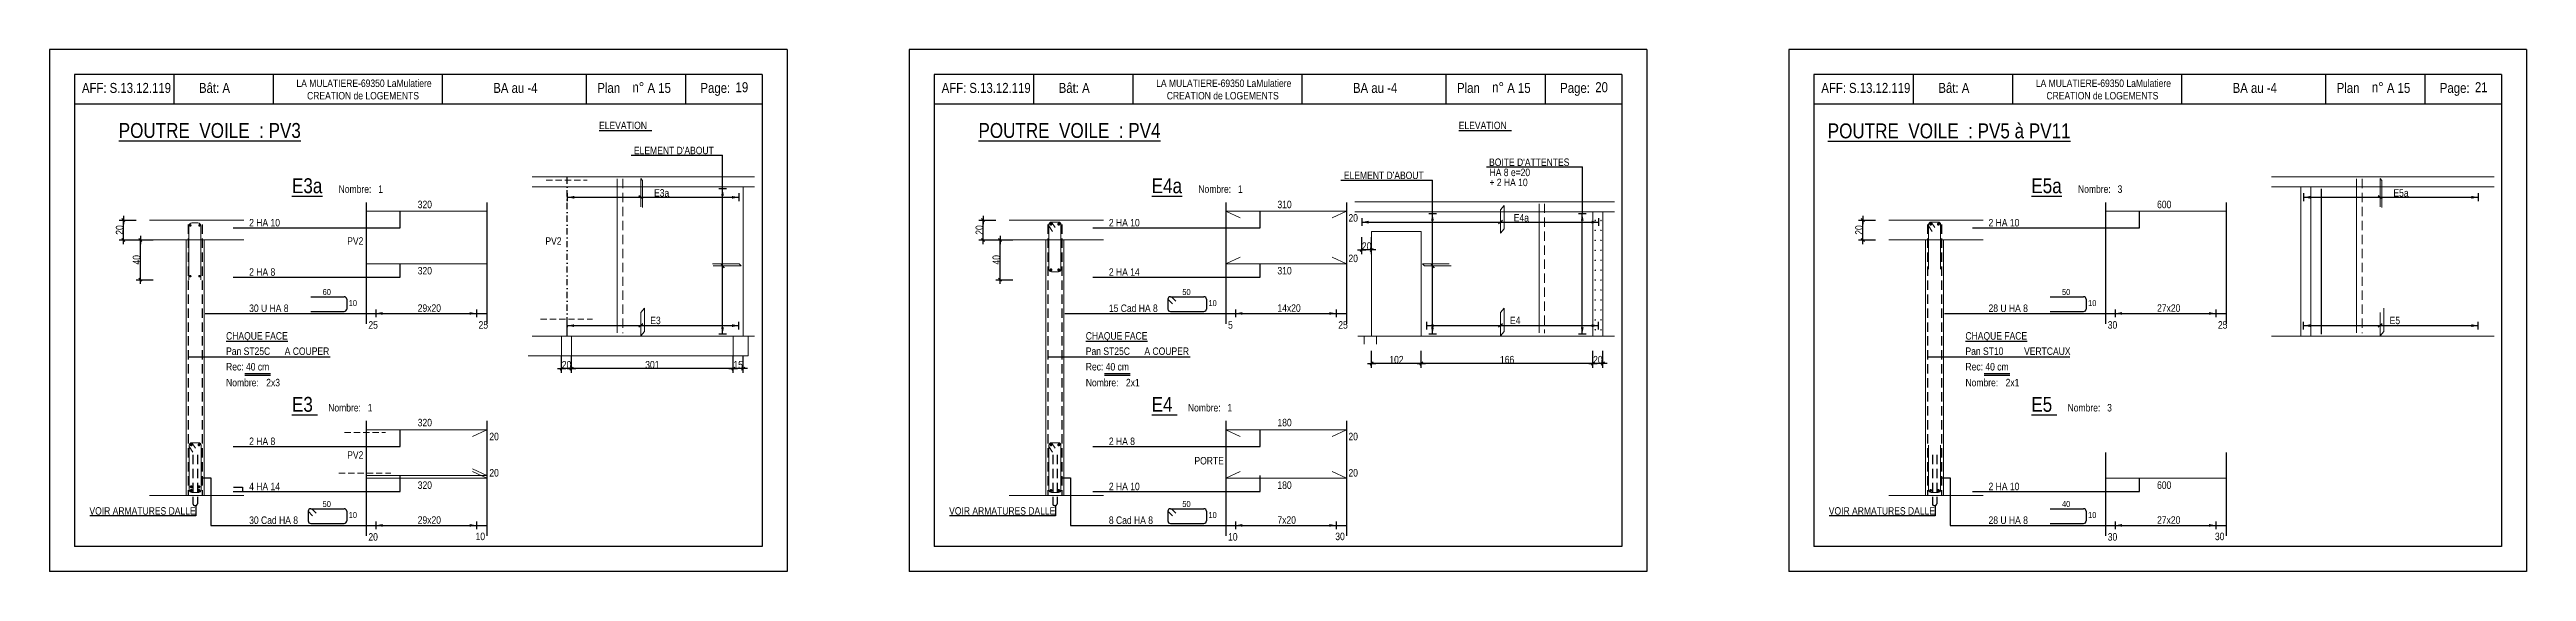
# Model space of a CAD drawing. Header units: metres. Extents: x -9927 to 45032, y -190416 to 12166.
# Drawn here: x 2823 to 7810, y -142001 to -140951 of the extents above; entities that cross this region are included whole.
import ezdxf
from ezdxf.enums import TextEntityAlignment as Align

# ---------------------------------------------------------------- set-up
doc = ezdxf.new("R2010")
doc.units = ezdxf.units.M
doc.header["$PDMODE"] = 65
doc.linetypes.add('CACHE2', pattern=[0.1875, 0.125, -0.0625])
doc.linetypes.add('TIRETPTX2', pattern=[50.8, 25.4, -12.7, 0, -12.7])
for name, color, linetype in [('01_cote_gen', 4, 'Continuous'), ('01_fenetres', 171, 'Continuous'), ('01_linteaux', 3, 'Continuous'), ('01_sem', 42, 'Continuous'), ('01_texte', 230, 'Continuous'), ('AA_COTES', 2, 'Continuous')]:
    doc.layers.add(name, color=color, linetype=linetype)
doc.styles.add('STYLE2', font='ARIALN.TTF')
doc.dimstyles.new('JB25', dxfattribs={"dimscale": 0.1, "dimtxt": 150, "dimasz": 17, "dimexe": 0.1, "dimexo": 0.1, "dimgap": 0.09, "dimtad": 1, "dimdec": 1, "dimlfac": 0.5, "dimdsep": 46, "dimtxsty": 'STYLE2', "dimblk1": 'BOND_G', "dimblk2": 'BOND_D', "dimsah": 1, "dimcen": 1.5, "dimdle": 0.01, "dimse1": 1, "dimse2": 1, "dimclrd": 4, "dimclre": 2, "dimclrt": 5, "dimadec": 0, "dimazin": 0, "dimtfac": 2.333333, "dimtdec": 1, "dimtix": 1, "dimtmove": 2, "dimatfit": 3, "dimldrblk": 'BOND_G', "dimfxl": 1, "dimtolj": 1, "dimtzin": 0, "dimarcsym": 0})

# ---------------------------------------------------------------- blocks, each defined once
blk = doc.blocks.new('BOND_G')
at = {"layer": 'AA_COTES', "color": 0}
for p, q in [((5, 0), (-5, 0)), ((1.8, 1.8), (-1.8, -1.8)), ((0, -5), (0, 15))]:
    blk.add_line(p, q, dxfattribs=at)
blk = doc.blocks.new('BOND_D')
at = {"layer": 'AA_COTES', "color": 0}
for p, q in [((5, 0), (-5, 0)), ((-1.8, -1.8), (1.8, 1.8)), ((0, 5), (0, -15))]:
    blk.add_line(p, q, dxfattribs=at)
blk = doc.blocks.new('*D1303')
at = {"layer": '01_cote_gen', "color": 4, "linetype": 'Continuous', "lineweight": -2, "transparency": 16777216}
blk.add_line((3005.6, -141412.8), (3005.6, -141336.2), dxfattribs=at)
at = {"layer": 'DEFPOINTS', "color": 0, "linetype": 'Continuous', "lineweight": 0, "transparency": 16777216}
for p in [(3005.6, -141334.5), (3079.9, -141334.5), (3085.4, -141414.5)]:
    blk.add_point(p, dxfattribs=at)
at = {"layer": '01_cote_gen', "color": 4, "linetype": 'Continuous', "lineweight": -2, "transparency": 16777216, "xscale": 1.7, "yscale": 1.7, "zscale": 1.7}
for name, p, rotation in [('BOND_D', (3005.6, -141334.5), 90), ('BOND_G', (3005.6, -141414.5), 270)]:
    blk.add_blockref(name, p, dxfattribs=dict(at, rotation=rotation))
at = {"layer": '01_cote_gen', "color": 5, "linetype": 'Continuous', "lineweight": 0, "transparency": 16777216, "insert": (2997.9, -141374.5), "char_height": 15, "attachment_point": 5, "rotation": 90, "style": 'STYLE2'}
blk.add_mtext('\\A1;40', dxfattribs=at)
blk = doc.blocks.new('*D1304')
at = {"layer": '01_cote_gen', "color": 4, "linetype": 'Continuous', "lineweight": -2, "transparency": 16777216}
blk.add_line((2971.5, -141332.8), (2971.5, -141296.2), dxfattribs=at)
at = {"layer": 'DEFPOINTS', "color": 0, "linetype": 'Continuous', "lineweight": 0, "transparency": 16777216}
for p in [(2971.5, -141294.5), (3047.1, -141294.5), (3047.1, -141334.5)]:
    blk.add_point(p, dxfattribs=at)
at = {"layer": '01_cote_gen', "color": 4, "linetype": 'Continuous', "lineweight": -2, "transparency": 16777216, "xscale": 1.7, "yscale": 1.7, "zscale": 1.7}
for name, p, rotation in [('BOND_D', (2971.5, -141294.5), 90), ('BOND_G', (2971.5, -141334.5), 270)]:
    blk.add_blockref(name, p, dxfattribs=dict(at, rotation=rotation))
at = {"layer": '01_cote_gen', "color": 5, "linetype": 'Continuous', "lineweight": 0, "transparency": 16777216, "insert": (2963.8, -141314.5), "char_height": 15, "attachment_point": 5, "rotation": 90, "style": 'STYLE2'}
blk.add_mtext('\\A1;20', dxfattribs=at)
blk = doc.blocks.new('*D1305')
at = {"layer": '01_cote_gen', "color": 4, "lineweight": -2, "transparency": 16777216}
blk.add_line((3871.9, -141593.3), (3855.3, -141593.3), dxfattribs=at)
at = {"layer": 'DEFPOINTS', "color": 0, "lineweight": 0, "transparency": 16777216}
for p in [(3853.6, -141567.8), (3873.6, -141567.8), (3853.6, -141593.3)]:
    blk.add_point(p, dxfattribs=at)
at = {"layer": '01_cote_gen', "color": 4, "lineweight": -2, "transparency": 16777216, "xscale": 1.7, "yscale": 1.7, "zscale": 1.7, "rotation": 180}
blk.add_blockref('BOND_D', (3853.6, -141593.3), dxfattribs=at)
at = {"layer": '01_cote_gen', "color": 4, "lineweight": -2, "transparency": 16777216, "xscale": 1.7, "yscale": 1.7, "zscale": 1.7}
blk.add_blockref('BOND_G', (3873.6, -141593.3), dxfattribs=at)
at = {"layer": '01_cote_gen', "color": 5, "lineweight": 0, "transparency": 16777216, "insert": (3863.6, -141585.7), "char_height": 15, "attachment_point": 5, "style": 'STYLE2'}
blk.add_mtext('\\A1;20', dxfattribs=at)
blk = doc.blocks.new('*D1306')
at = {"layer": '01_cote_gen', "color": 4, "lineweight": -2, "transparency": 16777216}
blk.add_line((4197.5, -141593.3), (3875.3, -141593.3), dxfattribs=at)
at = {"layer": 'DEFPOINTS', "color": 0, "lineweight": 0, "transparency": 16777216}
for p in [(3873.6, -141573.5), (4199.2, -141573.5), (3873.6, -141593.3)]:
    blk.add_point(p, dxfattribs=at)
at = {"layer": '01_cote_gen', "color": 4, "lineweight": -2, "transparency": 16777216, "xscale": 1.7, "yscale": 1.7, "zscale": 1.7, "rotation": 180}
blk.add_blockref('BOND_D', (3873.6, -141593.3), dxfattribs=at)
at = {"layer": '01_cote_gen', "color": 4, "lineweight": -2, "transparency": 16777216, "xscale": 1.7, "yscale": 1.7, "zscale": 1.7}
blk.add_blockref('BOND_G', (4199.2, -141593.3), dxfattribs=at)
at = {"layer": '01_cote_gen', "color": 5, "lineweight": 0, "transparency": 16777216, "insert": (4036.4, -141585.7), "char_height": 15, "attachment_point": 5, "style": 'STYLE2'}
blk.add_mtext('\\A1;301', dxfattribs=at)
blk = doc.blocks.new('*D1307')
at = {"layer": '01_cote_gen', "color": 4, "lineweight": -2, "transparency": 16777216}
blk.add_line((4217.5, -141593.3), (4200.9, -141593.3), dxfattribs=at)
at = {"layer": 'DEFPOINTS', "color": 0, "lineweight": 0, "transparency": 16777216}
for p in [(4199.2, -141527.9), (4219.2, -141527.9), (4199.2, -141593.3)]:
    blk.add_point(p, dxfattribs=at)
at = {"layer": '01_cote_gen', "color": 4, "lineweight": -2, "transparency": 16777216, "xscale": 1.7, "yscale": 1.7, "zscale": 1.7, "rotation": 180}
blk.add_blockref('BOND_D', (4199.2, -141593.3), dxfattribs=at)
at = {"layer": '01_cote_gen', "color": 4, "lineweight": -2, "transparency": 16777216, "xscale": 1.7, "yscale": 1.7, "zscale": 1.7}
blk.add_blockref('BOND_G', (4219.2, -141593.3), dxfattribs=at)
at = {"layer": '01_cote_gen', "color": 5, "lineweight": 0, "transparency": 16777216, "insert": (4209.2, -141585.7), "char_height": 15, "attachment_point": 5, "style": 'STYLE2'}
blk.add_mtext('\\A1;15', dxfattribs=at)
blk = doc.blocks.new('*D1308')
at = {"layer": '01_cote_gen', "color": 4, "linetype": 'Continuous', "lineweight": -2, "transparency": 16777216}
blk.add_line((4736.5, -141412.8), (4736.5, -141336.2), dxfattribs=at)
at = {"layer": 'DEFPOINTS', "color": 0, "linetype": 'Continuous', "lineweight": 0, "transparency": 16777216}
for p in [(4736.5, -141334.5), (4810.8, -141334.5), (4816.3, -141414.5)]:
    blk.add_point(p, dxfattribs=at)
at = {"layer": '01_cote_gen', "color": 4, "linetype": 'Continuous', "lineweight": -2, "transparency": 16777216, "xscale": 1.7, "yscale": 1.7, "zscale": 1.7}
for name, p, rotation in [('BOND_D', (4736.5, -141334.5), 90), ('BOND_G', (4736.5, -141414.5), 270)]:
    blk.add_blockref(name, p, dxfattribs=dict(at, rotation=rotation))
at = {"layer": '01_cote_gen', "color": 5, "linetype": 'Continuous', "lineweight": 0, "transparency": 16777216, "insert": (4728.9, -141374.5), "char_height": 15, "attachment_point": 5, "rotation": 90, "style": 'STYLE2'}
blk.add_mtext('\\A1;40', dxfattribs=at)
blk = doc.blocks.new('*D1309')
at = {"layer": '01_cote_gen', "color": 4, "linetype": 'Continuous', "lineweight": -2, "transparency": 16777216}
blk.add_line((4702.4, -141332.8), (4702.4, -141296.2), dxfattribs=at)
at = {"layer": 'DEFPOINTS', "color": 0, "linetype": 'Continuous', "lineweight": 0, "transparency": 16777216}
for p in [(4702.4, -141294.5), (4778, -141294.5), (4778, -141334.5)]:
    blk.add_point(p, dxfattribs=at)
at = {"layer": '01_cote_gen', "color": 4, "linetype": 'Continuous', "lineweight": -2, "transparency": 16777216, "xscale": 1.7, "yscale": 1.7, "zscale": 1.7}
for name, p, rotation in [('BOND_D', (4702.4, -141294.5), 90), ('BOND_G', (4702.4, -141334.5), 270)]:
    blk.add_blockref(name, p, dxfattribs=dict(at, rotation=rotation))
at = {"layer": '01_cote_gen', "color": 5, "linetype": 'Continuous', "lineweight": 0, "transparency": 16777216, "insert": (4694.8, -141314.5), "char_height": 15, "attachment_point": 5, "rotation": 90, "style": 'STYLE2'}
blk.add_mtext('\\A1;20', dxfattribs=at)
blk = doc.blocks.new('*D1310')
at = {"layer": '01_cote_gen', "color": 4, "lineweight": -2, "transparency": 16777216}
blk.add_line((5948.4, -141583.1), (5931.8, -141583.1), dxfattribs=at)
at = {"layer": 'DEFPOINTS', "color": 0, "lineweight": 0, "transparency": 16777216}
for p in [(5930.1, -141527.9), (5950.1, -141527.9), (5930.1, -141583.1)]:
    blk.add_point(p, dxfattribs=at)
at = {"layer": '01_cote_gen', "color": 4, "lineweight": -2, "transparency": 16777216, "xscale": 1.7, "yscale": 1.7, "zscale": 1.7, "rotation": 180}
blk.add_blockref('BOND_D', (5930.1, -141583.1), dxfattribs=at)
at = {"layer": '01_cote_gen', "color": 4, "lineweight": -2, "transparency": 16777216, "xscale": 1.7, "yscale": 1.7, "zscale": 1.7}
blk.add_blockref('BOND_G', (5950.1, -141583.1), dxfattribs=at)
at = {"layer": '01_cote_gen', "color": 5, "lineweight": 0, "transparency": 16777216, "insert": (5940.1, -141575.5), "char_height": 15, "attachment_point": 5, "style": 'STYLE2'}
blk.add_mtext('\\A1;20', dxfattribs=at)
blk = doc.blocks.new('*D1311')
at = {"layer": '01_cote_gen', "color": 4, "lineweight": -2, "transparency": 16777216}
blk.add_line((5928.4, -141583.1), (5586.3, -141583.1), dxfattribs=at)
at = {"layer": 'DEFPOINTS', "color": 0, "lineweight": 0, "transparency": 16777216}
for p in [(5584.6, -141527.9), (5930.1, -141527.9), (5584.6, -141583.1)]:
    blk.add_point(p, dxfattribs=at)
at = {"layer": '01_cote_gen', "color": 4, "lineweight": -2, "transparency": 16777216, "xscale": 1.7, "yscale": 1.7, "zscale": 1.7, "rotation": 180}
blk.add_blockref('BOND_D', (5584.6, -141583.1), dxfattribs=at)
at = {"layer": '01_cote_gen', "color": 4, "lineweight": -2, "transparency": 16777216, "xscale": 1.7, "yscale": 1.7, "zscale": 1.7}
blk.add_blockref('BOND_G', (5930.1, -141583.1), dxfattribs=at)
at = {"layer": '01_cote_gen', "color": 5, "lineweight": 0, "transparency": 16777216, "insert": (5757.4, -141575.5), "char_height": 15, "attachment_point": 5, "style": 'STYLE2'}
blk.add_mtext('\\A1;166', dxfattribs=at)
blk = doc.blocks.new('*D1312')
at = {"layer": '01_cote_gen', "color": 4, "lineweight": -2, "transparency": 16777216}
blk.add_line((5582.9, -141583.1), (5486.3, -141583.1), dxfattribs=at)
at = {"layer": 'DEFPOINTS', "color": 0, "lineweight": 0, "transparency": 16777216}
for p in [(5484.6, -141499.5), (5584.6, -141499.5), (5484.6, -141583.1)]:
    blk.add_point(p, dxfattribs=at)
at = {"layer": '01_cote_gen', "color": 4, "lineweight": -2, "transparency": 16777216, "xscale": 1.7, "yscale": 1.7, "zscale": 1.7, "rotation": 180}
blk.add_blockref('BOND_D', (5484.6, -141583.1), dxfattribs=at)
at = {"layer": '01_cote_gen', "color": 4, "lineweight": -2, "transparency": 16777216, "xscale": 1.7, "yscale": 1.7, "zscale": 1.7}
blk.add_blockref('BOND_G', (5584.6, -141583.1), dxfattribs=at)
at = {"layer": '01_cote_gen', "color": 5, "lineweight": 0, "transparency": 16777216, "insert": (5534.6, -141575.5), "char_height": 15, "attachment_point": 5, "style": 'STYLE2'}
blk.add_mtext('\\A1;102', dxfattribs=at)
blk = doc.blocks.new('*D1313')
at = {"layer": '01_cote_gen', "color": 4, "lineweight": -2, "transparency": 16777216}
blk.add_line((5482.9, -141354.7), (5466.3, -141354.7), dxfattribs=at)
at = {"layer": 'DEFPOINTS', "color": 0, "lineweight": 0, "transparency": 16777216}
for p in [(5464.6, -141306.3), (5484.6, -141328.2), (5464.6, -141354.7)]:
    blk.add_point(p, dxfattribs=at)
at = {"layer": '01_cote_gen', "color": 4, "lineweight": -2, "transparency": 16777216, "xscale": 1.7, "yscale": 1.7, "zscale": 1.7, "rotation": 180}
blk.add_blockref('BOND_D', (5464.6, -141354.7), dxfattribs=at)
at = {"layer": '01_cote_gen', "color": 4, "lineweight": -2, "transparency": 16777216, "xscale": 1.7, "yscale": 1.7, "zscale": 1.7}
blk.add_blockref('BOND_G', (5484.6, -141354.7), dxfattribs=at)
at = {"layer": '01_cote_gen', "color": 5, "lineweight": 0, "transparency": 16777216, "insert": (5474.6, -141347), "char_height": 15, "attachment_point": 5, "style": 'STYLE2'}
blk.add_mtext('\\A1;20', dxfattribs=at)
blk = doc.blocks.new('*D1314')
at = {"layer": '01_cote_gen', "color": 4, "linetype": 'Continuous', "lineweight": -2, "transparency": 16777216}
blk.add_line((6473.6, -141332.8), (6473.6, -141296.2), dxfattribs=at)
at = {"layer": 'DEFPOINTS', "color": 0, "linetype": 'Continuous', "lineweight": 0, "transparency": 16777216}
for p in [(6473.6, -141294.5), (6549.2, -141294.5), (6549.2, -141334.5)]:
    blk.add_point(p, dxfattribs=at)
at = {"layer": '01_cote_gen', "color": 4, "linetype": 'Continuous', "lineweight": -2, "transparency": 16777216, "xscale": 1.7, "yscale": 1.7, "zscale": 1.7}
for name, p, rotation in [('BOND_D', (6473.6, -141294.5), 90), ('BOND_G', (6473.6, -141334.5), 270)]:
    blk.add_blockref(name, p, dxfattribs=dict(at, rotation=rotation))
at = {"layer": '01_cote_gen', "color": 5, "linetype": 'Continuous', "lineweight": 0, "transparency": 16777216, "insert": (6465.9, -141314.5), "char_height": 15, "attachment_point": 5, "rotation": 90, "style": 'STYLE2'}
blk.add_mtext('\\A1;20', dxfattribs=at)

msp = doc.modelspace()

# ---------------------------------------------------------------- linework, layer by layer
at = {"layer": '01_cote_gen', "color": 5, "linetype": 'Continuous', "lineweight": 0}
for p, q in [((3965.62, -141211.54), (3965.62, -141521.3)), ((7467.72, -141211.54), (7467.72, -141521.3)), ((5821.74, -141261.54), (5821.74, -141521.3))]:
    msp.add_line(p, q, dxfattribs=at)
at = {"layer": '01_cote_gen', "color": 5, "linetype": 'CACHE2', "lineweight": 0, "ltscale": 150}
for p, q in [((3976.77, -141211.54), (3976.77, -141521.78)), ((7478.87, -141211.54), (7478.87, -141521.78)), ((5832.89, -141261.54), (5832.89, -141521.78))]:
    msp.add_line(p, q, dxfattribs=at)
at = {"layer": '01_cote_gen', "lineweight": 0}
msp.add_line((4229.17, -141567.83), (3786.07, -141567.83), dxfattribs=at)
at = {"layer": '01_fenetres', "ltscale": 30}
for p, q in [((2872.67, -141001.49), (2872.67, -141951.49)), ((4257.67, -141001.49), (2872.67, -141001.49)), ((3072.67, -141001.49), (3072.67, -141061.49)), ((3273.06, -141001.49), (3273.06, -141061.49)), ((3613.23, -141001.49), (3613.23, -141061.49)), ((3903.53, -141061.49), (3903.53, -141001.49)), ((4103.53, -141061.49), (4103.53, -141001.49)), ((4257.67, -141001.49), (4257.67, -141951.49)), ((4603.64, -141001.49), (4603.64, -141951.49)), ((5988.64, -141001.49), (4603.64, -141001.49)), ((4803.64, -141001.49), (4803.64, -141061.49)), ((5004.03, -141001.49), (5004.03, -141061.49)), ((5344.2, -141001.49), (5344.2, -141061.49)), ((5634.5, -141061.49), (5634.5, -141001.49)), ((5834.5, -141061.49), (5834.5, -141001.49)), ((5988.64, -141001.49), (5988.64, -141951.49)), ((6374.77, -141001.49), (6374.77, -141951.49)), ((7759.77, -141001.49), (6374.77, -141001.49)), ((6574.77, -141001.49), (6574.77, -141061.49)), ((6775.16, -141001.49), (6775.16, -141061.49)), ((7115.34, -141001.49), (7115.34, -141061.49)), ((7405.64, -141061.49), (7405.64, -141001.49)), ((7605.64, -141061.49), (7605.64, -141001.49)), ((7759.77, -141001.49), (7759.77, -141951.49)), ((4257.67, -141061.49), (2872.67, -141061.49)), ((5988.64, -141061.49), (4603.64, -141061.49)), ((7759.77, -141061.49), (6374.77, -141061.49)), ((4257.67, -141951.49), (2872.67, -141951.49)), ((5988.64, -141951.49), (4603.64, -141951.49)), ((7759.77, -141951.49), (6374.77, -141951.49))]:
    msp.add_line(p, q, dxfattribs=at)
at = {"layer": '01_linteaux', "linetype": 'TIRETPTX2', "ltscale": 0.5}
msp.add_line((3865.01, -141527.85), (3865.01, -141207.85), dxfattribs=at)
at = {"layer": '01_linteaux', "linetype": 'Continuous'}
for p, q in [((3348.45, -141448.92), (3416.03, -141448.92)), ((3348.45, -141478.53), (3416.03, -141478.53)), ((3421.03, -141453.92), (3421.03, -141473.53)), ((5074.42, -141453.92), (5074.42, -141473.53)), ((5074.42, -141453.92), (5083.42, -141462.91)), ((5079.42, -141448.92), (5147, -141448.92)), ((5079.42, -141478.53), (5147, -141478.53)), ((5081.61, -141448.92), (5090.62, -141457.91)), ((5152, -141453.92), (5152, -141473.53)), ((6850.55, -141448.92), (6918.13, -141448.92)), ((6850.55, -141478.53), (6918.13, -141478.53)), ((6923.13, -141453.92), (6923.13, -141473.53)), ((3343.45, -141880.38), (3343.45, -141899.99)), ((3343.45, -141880.38), (3352.45, -141889.37)), ((3348.45, -141875.38), (3416.03, -141875.38)), ((3350.64, -141875.38), (3359.65, -141884.37)), ((3421.03, -141880.38), (3421.03, -141899.99)), ((5074.42, -141880.38), (5074.42, -141899.99)), ((5074.42, -141880.38), (5083.42, -141889.37)), ((5079.42, -141875.38), (5147, -141875.38)), ((5081.61, -141875.38), (5090.62, -141884.37)), ((5152, -141880.38), (5152, -141899.99)), ((6850.55, -141875.38), (6918.13, -141875.38)), ((6923.13, -141880.38), (6923.13, -141899.99)), ((3348.45, -141904.99), (3416.03, -141904.99)), ((5079.42, -141904.99), (5147, -141904.99)), ((6850.55, -141904.99), (6918.13, -141904.99))]:
    msp.add_line(p, q, dxfattribs=at)
for centre, start, end in [((3416.03, -141453.92), 0, 90), ((3416.03, -141473.53), 270, 0), ((5079.42, -141453.92), 90, 180), ((5079.42, -141473.53), 180, 270), ((5147, -141453.92), 0, 90), ((5147, -141473.53), 270, 0), ((6918.13, -141453.92), 0, 90), ((6918.13, -141473.53), 270, 0), ((3348.45, -141880.38), 90, 180), ((3416.03, -141880.38), 0, 90), ((5079.42, -141880.38), 90, 180), ((5147, -141880.38), 0, 90), ((6918.13, -141880.38), 0, 90), ((3348.45, -141899.99), 180, 270), ((3416.03, -141899.99), 270, 0), ((5079.42, -141899.99), 180, 270), ((5147, -141899.99), 270, 0), ((6918.13, -141899.99), 270, 0)]:
    msp.add_arc(centre, 5, start, end, dxfattribs=at)
at = {"layer": '01_sem', "color": 2, "lineweight": 0, "ltscale": 7}
for p, q in [((3794.55, -141207.85), (4242.32, -141207.85)), ((3794.55, -141227.85), (4242.32, -141227.85)), ((4013.05, -141210.94), (4013.05, -141267.6)), ((4013.05, -141210.94), (4016.58, -141215.17)), ((4016.58, -141215.17), (4016.58, -141269.09)), ((4219.17, -141227.85), (4219.17, -141527.85)), ((7296.65, -141207.85), (7744.43, -141207.85)), ((7296.65, -141227.85), (7744.43, -141227.85)), ((7355.75, -141227.85), (7355.75, -141527.85)), ((7375.75, -141227.85), (7375.75, -141527.85)), ((7515.15, -141210.94), (7515.15, -141267.6)), ((7515.15, -141210.94), (7518.69, -141215.17)), ((7518.69, -141215.17), (7518.69, -141269.09)), ((3459.87, -141276.85), (3703.35, -141276.85)), ((5190.84, -141276.85), (5434.32, -141276.85)), ((5190.84, -141276.85), (5220.17, -141290.19)), ((5434.32, -141276.85), (5405, -141290.19)), ((5450.86, -141257.85), (5973.29, -141257.85)), ((5450.86, -141277.85), (5973.29, -141277.85)), ((5744.02, -141273.71), (5751.3, -141265)), ((5744.02, -141320.76), (5744.02, -141273.71)), ((5751.3, -141312.05), (5751.3, -141265)), ((5930.14, -141277.85), (5930.14, -141527.85)), ((5950.14, -141277.85), (5950.14, -141527.85)), ((6961.98, -141276.85), (7205.46, -141276.85)), ((3023.95, -141294.48), (3213.94, -141294.48)), ((3103.28, -141306.09), (3103.28, -141414.48)), ((3121.28, -141300.09), (3109.28, -141300.09)), ((3127.28, -141306.09), (3127.28, -141414.48)), ((4754.92, -141294.48), (4944.91, -141294.48)), ((4834.96, -141303.54), (4834.96, -141393.54)), ((4834.96, -141306.32), (4842.32, -141317.52)), ((4839.96, -141298.54), (4853.96, -141298.54)), ((4839.96, -141298.54), (4847.32, -141309.74)), ((4858.96, -141303.54), (4858.96, -141393.54)), ((5484.62, -141317.85), (5584.62, -141317.85)), ((5484.62, -141317.85), (5484.62, -141527.85)), ((5584.62, -141317.85), (5584.62, -141527.85)), ((5744.02, -141320.76), (5751.3, -141312.05)), ((6526.05, -141294.48), (6716.04, -141294.48)), ((6606.1, -141303.54), (6606.1, -141393.54)), ((6606.1, -141306.32), (6613.45, -141317.52)), ((6611.1, -141298.54), (6625.1, -141298.54)), ((6611.1, -141298.54), (6618.45, -141309.74)), ((6630.1, -141303.54), (6630.1, -141393.54)), ((3023.95, -141334.48), (3213.94, -141334.48)), ((3097.99, -141334.48), (3097.99, -141848.48)), ((3133.99, -141334.48), (3133.99, -141848.48)), ((3459.87, -141382.43), (3703.35, -141382.43)), ((4211.31, -141382.87), (4157.38, -141382.87)), ((4211.31, -141382.87), (4215.54, -141386.41)), ((4754.92, -141334.48), (4944.91, -141334.48)), ((4828.96, -141334.48), (4828.96, -141848.48)), ((4864.96, -141334.48), (4864.96, -141848.48)), ((5190.84, -141382.43), (5220.17, -141369.09)), ((5190.84, -141382.43), (5434.32, -141382.43)), ((5434.32, -141382.43), (5405, -141369.09)), ((5640.66, -141382.87), (5586.73, -141382.87)), ((5586.73, -141382.87), (5590.96, -141386.41)), ((6526.05, -141334.48), (6716.04, -141334.48)), ((6600.1, -141334.48), (6600.1, -141848.48)), ((6636.1, -141334.48), (6636.1, -141848.48)), ((4215.54, -141386.41), (4158.87, -141386.41)), ((4839.96, -141398.54), (4853.96, -141398.54)), ((5644.89, -141386.41), (5590.96, -141386.41)), ((4013.05, -141480.36), (4020.33, -141471.65)), ((4013.05, -141527.4), (4013.05, -141480.36)), ((4020.33, -141518.7), (4020.33, -141471.65)), ((5744.02, -141480.36), (5751.3, -141471.65)), ((5744.02, -141527.4), (5744.02, -141480.36)), ((5751.3, -141518.7), (5751.3, -141471.65)), ((7515.15, -141527.4), (7515.15, -141480.36)), ((7522.43, -141518.7), (7522.43, -141471.65)), ((3794.55, -141527.85), (4242.32, -141527.85)), ((3853.65, -141527.85), (3853.65, -141567.83)), ((3873.65, -141527.85), (3873.65, -141567.83)), ((4013.05, -141527.4), (4020.33, -141518.7)), ((4199.17, -141527.85), (4199.17, -141567.83)), ((4229.17, -141527.85), (4229.17, -141567.83)), ((5456.49, -141527.85), (5973.29, -141527.85)), ((5469.62, -141527.85), (5469.62, -141544.01)), ((5494.62, -141527.85), (5494.62, -141544.01)), ((5744.02, -141527.4), (5751.3, -141518.7)), ((7296.65, -141527.85), (7744.43, -141527.85)), ((7515.15, -141527.4), (7522.43, -141518.7)), ((3459.87, -141716.72), (3703.35, -141716.72)), ((3703.35, -141716.72), (3674.03, -141730.06)), ((5190.84, -141716.72), (5434.32, -141716.72)), ((5190.84, -141716.72), (5220.17, -141730.06)), ((5434.32, -141716.72), (5405, -141730.06)), ((3103.99, -141747.48), (3103.99, -141837.48)), ((3103.99, -141750.26), (3111.35, -141761.46)), ((3108.99, -141742.48), (3122.99, -141742.48)), ((3108.99, -141742.48), (3116.35, -141753.68)), ((3127.99, -141747.48), (3127.99, -141837.48)), ((4834.96, -141747.48), (4834.96, -141837.48)), ((4834.96, -141750.26), (4842.32, -141761.46)), ((4839.96, -141742.48), (4853.96, -141742.48)), ((4839.96, -141742.48), (4847.32, -141753.68)), ((4858.96, -141747.48), (4858.96, -141837.48)), ((6606.1, -141747.48), (6606.1, -141837.48)), ((6630.1, -141747.48), (6630.1, -141837.48)), ((3459.87, -141808.64), (3703.35, -141808.64)), ((3459.87, -141813.88), (3703.35, -141813.88)), ((3703.35, -141808.64), (3674.03, -141795.3)), ((3703.35, -141813.88), (3674.03, -141800.54)), ((5190.84, -141813.88), (5220.17, -141800.54)), ((5190.84, -141813.88), (5434.32, -141813.88)), ((5434.32, -141813.88), (5405, -141800.54)), ((6961.98, -141813.88), (7205.46, -141813.88)), ((3023.95, -141848.48), (3213.94, -141848.48)), ((3040.58, -141848.48), (3192.87, -141848.48)), ((3108.99, -141842.48), (3122.99, -141842.48)), ((4754.92, -141848.48), (4944.91, -141848.48)), ((4771.55, -141848.48), (4923.84, -141848.48)), ((4839.96, -141842.48), (4853.96, -141842.48)), ((6526.05, -141848.48), (6716.04, -141848.48)), ((6542.68, -141848.48), (6694.98, -141848.48)), ((6611.1, -141842.48), (6625.1, -141842.48))]:
    msp.add_line(p, q, dxfattribs=at)
at = {"layer": '01_sem', "color": 2, "linetype": 'CACHE2', "lineweight": 0, "ltscale": 100}
for p, q in [((3822.73, -141214.45), (3904.95, -141214.45)), ((3811.21, -141493.74), (3915.87, -141493.74)), ((3416.62, -141722.24), (3498.84, -141722.24)), ((3405.22, -141803.92), (3509.88, -141803.92))]:
    msp.add_line(p, q, dxfattribs=at)
at = {"layer": '01_sem', "color": 2, "lineweight": 0, "ltscale": 7, "flags": 128}
for points, const_width in [([(3106.11, -141303.97, -1), (3106.11, -141306.47, -1)], 2.5), ([(3124.45, -141303.97, 1), (3124.45, -141306.47, 1)], 2.5), ([(4837.48, -141302.84, 1), (4840.48, -141302.84, 1)], 3), ([(4853.12, -141302.84, 1), (4856.12, -141302.84, 1)], 3), ([(5933.95, -141295.35, 1), (5935.45, -141295.35, 1)], 1.5), ([(5933.95, -141315.35, 1), (5935.45, -141315.35, 1)], 1.5), ([(5933.95, -141335.35, 1), (5935.45, -141335.35, 1)], 1.5), ([(5945.6, -141295.35, 1), (5947.1, -141295.35, 1)], 1.5), ([(5945.6, -141315.35, 1), (5947.1, -141315.35, 1)], 1.5), ([(5945.6, -141335.35, 1), (5947.1, -141335.35, 1)], 1.5), ([(6608.62, -141302.84, 1), (6611.62, -141302.84, 1)], 3), ([(6624.25, -141302.84, 1), (6627.25, -141302.84, 1)], 3), ([(5933.95, -141355.35, 1), (5935.45, -141355.35, 1)], 1.5), ([(5933.95, -141375.35, 1), (5935.45, -141375.35, 1)], 1.5), ([(5945.6, -141355.35, 1), (5947.1, -141355.35, 1)], 1.5), ([(5945.6, -141375.35, 1), (5947.1, -141375.35, 1)], 1.5), ([(3106.11, -141406.24, -1), (3106.11, -141408.74, -1)], 2.5), ([(3124.45, -141406.24, 1), (3124.45, -141408.74, 1)], 2.5), ([(4837.48, -141394.69, 1), (4840.48, -141394.69, 1)], 3), ([(4853.12, -141394.69, 1), (4856.12, -141394.69, 1)], 3), ([(5933.95, -141395.35, 1), (5935.45, -141395.35, 1)], 1.5), ([(5933.95, -141415.35, 1), (5935.45, -141415.35, 1)], 1.5), ([(5933.95, -141435.35, 1), (5935.45, -141435.35, 1)], 1.5), ([(5945.6, -141395.35, 1), (5947.1, -141395.35, 1)], 1.5), ([(5945.6, -141415.35, 1), (5947.1, -141415.35, 1)], 1.5), ([(5945.6, -141435.35, 1), (5947.1, -141435.35, 1)], 1.5), ([(5933.95, -141455.35, 1), (5935.45, -141455.35, 1)], 1.5), ([(5933.95, -141475.35, 1), (5935.45, -141475.35, 1)], 1.5), ([(5945.6, -141455.35, 1), (5947.1, -141455.35, 1)], 1.5), ([(5945.6, -141475.35, 1), (5947.1, -141475.35, 1)], 1.5), ([(5933.95, -141495.35, 1), (5935.45, -141495.35, 1)], 1.5), ([(5933.95, -141515.35, 1), (5935.45, -141515.35, 1)], 1.5), ([(5945.6, -141495.35, 1), (5947.1, -141495.35, 1)], 1.5), ([(5945.6, -141515.35, 1), (5947.1, -141515.35, 1)], 1.5), ([(3106.51, -141746.78, 1), (3109.51, -141746.78, 1)], 3), ([(3122.15, -141746.78, 1), (3125.15, -141746.78, 1)], 3), ([(4837.48, -141746.78, 1), (4840.48, -141746.78, 1)], 3), ([(4853.12, -141746.78, 1), (4856.12, -141746.78, 1)], 3), ([(3106.51, -141831.22, 1), (3109.51, -141831.22, 1)], 3), ([(3122.15, -141831.22, 1), (3125.15, -141831.22, 1)], 3), ([(3106.51, -141838.63, 1), (3109.51, -141838.63, 1)], 3), ([(3122.15, -141838.63, 1), (3125.15, -141838.63, 1)], 3), ([(4837.48, -141838.63, 1), (4840.48, -141838.63, 1)], 3), ([(4853.12, -141838.63, 1), (4856.12, -141838.63, 1)], 3), ([(6608.62, -141838.63, 1), (6611.62, -141838.63, 1)], 3), ([(6624.25, -141838.63, 1), (6627.25, -141838.63, 1)], 3)]:
    msp.add_lwpolyline(points, format="xyb", close=True, dxfattribs=dict(at, const_width=const_width))
at = {"layer": '01_sem', "color": 2, "lineweight": 0, "ltscale": 7}
for centre, radius, start, end in [((3109.28, -141306.09), 6, 90, 180), ((3121.28, -141306.09), 6, 0, 90), ((4839.96, -141303.54), 5, 90, 180), ((4853.96, -141303.54), 5, 0, 90), ((6611.1, -141303.54), 5, 90, 180), ((6625.1, -141303.54), 5, 0, 90), ((4839.96, -141393.54), 5, 180, 270), ((4853.96, -141393.54), 5, 270, 0), ((3108.99, -141747.48), 5, 90, 180), ((3122.99, -141747.48), 5, 0, 90), ((4839.96, -141747.48), 5, 90, 180), ((4853.96, -141747.48), 5, 0, 90), ((3108.99, -141837.48), 5, 180, 270), ((3122.99, -141837.48), 5, 270, 0), ((4839.96, -141837.48), 5, 180, 270), ((4853.96, -141837.48), 5, 270, 0), ((6611.1, -141837.48), 5, 180, 270), ((6625.1, -141837.48), 5, 270, 0)]:
    msp.add_arc(centre, radius, start, end, dxfattribs=at)
at = {"layer": '01_texte', "ltscale": 30}
for p, q in [((2822.67, -140951.49), (2822.67, -142001.49)), ((4307.67, -140951.49), (2822.67, -140951.49)), ((4307.67, -140951.49), (4307.67, -142001.49)), ((4553.64, -140951.49), (4553.64, -142001.49)), ((6038.64, -140951.49), (4553.64, -140951.49)), ((6038.64, -140951.49), (6038.64, -142001.49)), ((6324.77, -140951.49), (6324.77, -142001.49)), ((7809.77, -140951.49), (6324.77, -140951.49)), ((7809.77, -140951.49), (7809.77, -142001.49)), ((4177.96, -141231.77), (4177.96, -141164.04)), ((4185.78, -141231.77), (4170.14, -141231.77)), ((4177.72, -141523.99), (4177.72, -141231.77)), ((5607.31, -141281.77), (5607.31, -141214.04)), ((5908.93, -141281.77), (5908.93, -141187.69)), ((7397.2, -141523.99), (7397.2, -141231.77)), ((3459.87, -141258.91), (3459.87, -141503.53)), ((3528.88, -141310.26), (3528.88, -141276.85)), ((3703.35, -141258.91), (3703.35, -141503.53)), ((3865.17, -141240.7), (3865.17, -141256.34)), ((3865.17, -141248.76), (4210.71, -141248.76)), ((4017.19, -141252.07), (4008.91, -141245.45)), ((4210.71, -141240.7), (4210.71, -141256.34)), ((5190.84, -141258.91), (5190.84, -141503.53)), ((5259.85, -141310.26), (5259.85, -141276.85)), ((5434.32, -141258.91), (5434.32, -141503.53)), ((5615.13, -141281.77), (5599.49, -141281.77)), ((5607.07, -141523.99), (5607.07, -141281.77)), ((5916.75, -141281.77), (5901.11, -141281.77)), ((5908.69, -141523.99), (5908.69, -141281.77)), ((6961.98, -141258.91), (6961.98, -141503.53)), ((7030.98, -141310.26), (7030.98, -141276.85)), ((7205.46, -141258.91), (7205.46, -141503.53)), ((7361.12, -141240.7), (7361.12, -141256.34)), ((7361.12, -141248.76), (7712.81, -141248.76)), ((7519.29, -141252.07), (7511.02, -141245.45)), ((7712.81, -141240.7), (7712.81, -141256.34)), ((3192.47, -141310.26), (3528.88, -141310.26)), ((4923.44, -141310.26), (5259.85, -141310.26)), ((5464.62, -141290.7), (5464.62, -141306.34)), ((5464.62, -141298.76), (5941.68, -141298.76)), ((5748.16, -141295.45), (5739.88, -141302.07)), ((5941.68, -141290.7), (5941.68, -141306.34)), ((6694.57, -141310.26), (7030.98, -141310.26)), ((3528.88, -141409.54), (3528.88, -141382.43)), ((4174.41, -141382.27), (4181.03, -141390.54)), ((5259.85, -141409.54), (5259.85, -141382.43)), ((5603.76, -141382.27), (5610.38, -141390.54)), ((3192.47, -141409.54), (3528.88, -141409.54)), ((4923.44, -141409.54), (5259.85, -141409.54)), ((3136.05, -141482.39), (3703.35, -141482.39)), ((3479.59, -141474.33), (3479.59, -141489.97)), ((3682.26, -141474.33), (3682.26, -141489.97)), ((4867.02, -141482.39), (5434.32, -141482.39)), ((5210.56, -141474.33), (5210.56, -141489.97)), ((5413.23, -141474.33), (5413.23, -141489.97)), ((6638.15, -141482.39), (7205.46, -141482.39)), ((6981.69, -141474.33), (6981.69, -141489.97)), ((7184.36, -141474.33), (7184.36, -141489.97)), ((3865.01, -141515.01), (3865.01, -141499.37)), ((3865.01, -141506.95), (4210.71, -141506.95)), ((4017.19, -141503.64), (4008.91, -141510.26)), ((4185.78, -141523.99), (4170.14, -141523.99)), ((4210.71, -141515.01), (4210.71, -141499.37)), ((5595.98, -141515.01), (5595.98, -141499.37)), ((5595.98, -141506.95), (5941.68, -141506.95)), ((5615.13, -141523.99), (5599.49, -141523.99)), ((5748.16, -141503.64), (5739.88, -141510.26)), ((5916.75, -141523.99), (5901.11, -141523.99)), ((5941.68, -141515.01), (5941.68, -141499.37)), ((7361.12, -141515.01), (7361.12, -141499.37)), ((7361.12, -141506.95), (7712.81, -141506.95)), ((7519.29, -141503.64), (7511.02, -141510.26)), ((7712.81, -141515.01), (7712.81, -141499.37)), ((3459.87, -141698.77), (3459.87, -141929.99)), ((3528.88, -141750.12), (3528.88, -141716.72)), ((3703.35, -141698.77), (3703.35, -141929.99)), ((5190.84, -141698.77), (5190.84, -141929.99)), ((5259.85, -141750.12), (5259.85, -141716.72)), ((5434.32, -141698.77), (5434.32, -141929.99)), ((3192.47, -141750.12), (3528.88, -141750.12)), ((4923.44, -141750.12), (5259.85, -141750.12)), ((6961.98, -141762.38), (6961.98, -141929.99)), ((7205.46, -141762.38), (7205.46, -141929.99)), ((3127.99, -141813.45), (3147.16, -141813.45)), ((3147.16, -141813.45), (3147.16, -141908.85)), ((3192.89, -141832.09), (3211.34, -141832.09)), ((3211.34, -141832.09), (3211.34, -141840.99)), ((3528.88, -141840.99), (3528.88, -141808.64)), ((4858.96, -141813.45), (4878.13, -141813.45)), ((4878.13, -141813.45), (4878.13, -141908.85)), ((5259.85, -141840.99), (5259.85, -141808.64)), ((6630.1, -141813.45), (6649.27, -141813.45)), ((6649.27, -141813.45), (6649.27, -141908.85)), ((7030.98, -141840.99), (7030.98, -141813.88)), ((3117.29, -141868.54), (3117.29, -141889.76)), ((3192.47, -141840.99), (3528.88, -141840.99)), ((4848.26, -141868.54), (4848.26, -141889.76)), ((4923.44, -141840.99), (5259.85, -141840.99)), ((6619.39, -141868.54), (6619.39, -141889.76)), ((6694.57, -141840.99), (7030.98, -141840.99)), ((3117.29, -141889.76), (2903.5, -141889.76)), ((3147.16, -141908.85), (3703.35, -141908.85)), ((3479.59, -141900.79), (3479.59, -141916.43)), ((3682.26, -141900.79), (3682.26, -141916.43)), ((4848.26, -141889.76), (4634.47, -141889.76)), ((4878.13, -141908.85), (5434.32, -141908.85)), ((5210.56, -141900.79), (5210.56, -141916.43)), ((5413.23, -141900.79), (5413.23, -141916.43)), ((6619.39, -141889.76), (6405.6, -141889.76)), ((6649.27, -141908.85), (7205.46, -141908.85)), ((6981.69, -141900.79), (6981.69, -141916.43)), ((7184.36, -141900.79), (7184.36, -141916.43)), ((4307.67, -142001.49), (2822.67, -142001.49)), ((6038.64, -142001.49), (4553.64, -142001.49)), ((7809.77, -142001.49), (6324.77, -142001.49))]:
    msp.add_line(p, q, dxfattribs=at)
at = {"layer": '01_texte'}
for p, q in [((3993.41, -141164.04), (4177.96, -141164.04)), ((5422.76, -141214.04), (5607.31, -141214.04)), ((5716.07, -141187.69), (5908.93, -141187.69)), ((5724.38, -141187.69), (5908.93, -141187.69)), ((3101.99, -141569.97), (3388.01, -141569.97)), ((4832.96, -141569.97), (5118.98, -141569.97)), ((6604.1, -141569.97), (6890.11, -141569.97)), ((3267.47, -141604.15), (3215.71, -141604.15)), ((3267.47, -141607.46), (3215.71, -141607.46)), ((4998.44, -141604.15), (4946.68, -141604.15)), ((4998.44, -141607.46), (4946.68, -141607.46)), ((6769.57, -141604.15), (6717.81, -141604.15)), ((6769.57, -141607.46), (6717.81, -141607.46))]:
    msp.add_line(p, q, dxfattribs=at)
at = {"layer": '01_texte', "linetype": 'CACHE2', "ltscale": 150}
for p, q in [((3101.99, -141303.46), (3101.99, -141848.48)), ((3129.99, -141303.46), (3129.99, -141848.48)), ((4832.96, -141303.46), (4832.96, -141848.48)), ((4860.96, -141303.46), (4860.96, -141848.48)), ((6604.1, -141303.46), (6604.1, -141848.48)), ((6632.1, -141303.46), (6632.1, -141848.48)), ((3111.46, -141766.7), (3111.46, -141865.54)), ((3120.29, -141766.7), (3120.29, -141865.54)), ((4842.43, -141766.7), (4842.43, -141865.54)), ((4851.26, -141766.7), (4851.26, -141865.54)), ((6613.56, -141766.7), (6613.56, -141865.54)), ((6622.39, -141766.7), (6622.39, -141865.54)), ((3114.46, -141868.54), (3117.29, -141868.54)), ((4845.43, -141868.54), (4848.26, -141868.54)), ((6616.56, -141868.54), (6619.39, -141868.54))]:
    msp.add_line(p, q, dxfattribs=at)
for centre, start, end in [((3114.46, -141865.54), 180, 270), ((3117.29, -141865.54), 270, 0), ((4845.43, -141865.54), 180, 270), ((4848.26, -141865.54), 270, 0), ((6616.56, -141865.54), 180, 270), ((6619.39, -141865.54), 270, 0)]:
    msp.add_arc(centre, 3, start, end, dxfattribs=at)
at = {"layer": '01_texte', "ltscale": 30}
for points in [[(4177.72, -141231.77), (4174.96, -141245.59), (4177.72, -141245.59)], [(4177.72, -141231.77), (4180.47, -141245.59), (4177.72, -141245.59)], [(3865.17, -141248.76), (3878.99, -141246), (3878.99, -141248.76)], [(3865.17, -141248.76), (3878.99, -141251.51), (3878.99, -141248.76)], [(4210.71, -141248.76), (4196.88, -141246), (4196.88, -141248.76)], [(4210.71, -141248.76), (4196.88, -141251.51), (4196.88, -141248.76)], [(5607.07, -141281.77), (5604.31, -141295.59), (5607.07, -141295.59)], [(5607.07, -141281.77), (5609.82, -141295.59), (5607.07, -141295.59)], [(5908.69, -141281.77), (5905.93, -141295.59), (5908.69, -141295.59)], [(5908.69, -141281.77), (5911.44, -141295.59), (5908.69, -141295.59)], [(7361.12, -141248.76), (7374.95, -141246), (7374.95, -141248.76)], [(7361.12, -141248.76), (7374.95, -141251.51), (7374.95, -141248.76)], [(7712.81, -141248.76), (7698.98, -141246), (7698.98, -141248.76)], [(7712.81, -141248.76), (7698.98, -141251.51), (7698.98, -141248.76)], [(5464.62, -141298.76), (5478.44, -141296), (5478.44, -141298.76)], [(5464.62, -141298.76), (5478.44, -141301.51), (5478.44, -141298.76)], [(5941.68, -141298.76), (5927.85, -141296), (5927.85, -141298.76)], [(5941.68, -141298.76), (5927.85, -141301.51), (5927.85, -141298.76)], [(3479.59, -141482.39), (3493.41, -141479.64), (3493.41, -141482.39)], [(3479.59, -141482.39), (3493.41, -141485.15), (3493.41, -141482.39)], [(3682.26, -141482.39), (3668.44, -141479.64), (3668.44, -141482.39)], [(3682.26, -141482.39), (3668.44, -141485.15), (3668.44, -141482.39)], [(5210.56, -141482.39), (5224.38, -141479.64), (5224.38, -141482.39)], [(5210.56, -141482.39), (5224.38, -141485.15), (5224.38, -141482.39)], [(5413.23, -141482.39), (5399.41, -141479.64), (5399.41, -141482.39)], [(5413.23, -141482.39), (5399.41, -141485.15), (5399.41, -141482.39)], [(6981.69, -141482.39), (6995.51, -141479.64), (6995.51, -141482.39)], [(6981.69, -141482.39), (6995.51, -141485.15), (6995.51, -141482.39)], [(7184.36, -141482.39), (7170.54, -141479.64), (7170.54, -141482.39)], [(7184.36, -141482.39), (7170.54, -141485.15), (7170.54, -141482.39)], [(3865.01, -141506.95), (3878.83, -141504.2), (3878.83, -141506.95)], [(3865.01, -141506.95), (3878.83, -141509.71), (3878.83, -141506.95)], [(4177.72, -141523.99), (4174.96, -141510.17), (4177.72, -141510.17)], [(4177.72, -141523.99), (4180.47, -141510.17), (4177.72, -141510.17)], [(4210.71, -141506.95), (4196.88, -141504.2), (4196.88, -141506.95)], [(4210.71, -141506.95), (4196.88, -141509.71), (4196.88, -141506.95)], [(5595.98, -141506.95), (5609.8, -141504.2), (5609.8, -141506.95)], [(5595.98, -141506.95), (5609.8, -141509.71), (5609.8, -141506.95)], [(5607.07, -141523.99), (5604.31, -141510.17), (5607.07, -141510.17)], [(5607.07, -141523.99), (5609.82, -141510.17), (5607.07, -141510.17)], [(5908.69, -141523.99), (5905.93, -141510.17), (5908.69, -141510.17)], [(5908.69, -141523.99), (5911.44, -141510.17), (5908.69, -141510.17)], [(5941.68, -141506.95), (5927.85, -141504.2), (5927.85, -141506.95)], [(5941.68, -141506.95), (5927.85, -141509.71), (5927.85, -141506.95)], [(7361.12, -141506.95), (7374.95, -141504.2), (7374.95, -141506.95)], [(7361.12, -141506.95), (7374.95, -141509.71), (7374.95, -141506.95)], [(7712.81, -141506.95), (7698.98, -141504.2), (7698.98, -141506.95)], [(7712.81, -141506.95), (7698.98, -141509.71), (7698.98, -141506.95)], [(3479.59, -141908.85), (3493.41, -141906.09), (3493.41, -141908.85)], [(3479.59, -141908.85), (3493.41, -141911.6), (3493.41, -141908.85)], [(3682.26, -141908.85), (3668.44, -141906.09), (3668.44, -141908.85)], [(3682.26, -141908.85), (3668.44, -141911.6), (3668.44, -141908.85)], [(5210.56, -141908.85), (5224.38, -141906.09), (5224.38, -141908.85)], [(5210.56, -141908.85), (5224.38, -141911.6), (5224.38, -141908.85)], [(5413.23, -141908.85), (5399.41, -141906.09), (5399.41, -141908.85)], [(5413.23, -141908.85), (5399.41, -141911.6), (5399.41, -141908.85)], [(6981.69, -141908.85), (6995.51, -141906.09), (6995.51, -141908.85)], [(6981.69, -141908.85), (6995.51, -141911.6), (6995.51, -141908.85)], [(7184.36, -141908.85), (7170.54, -141906.09), (7170.54, -141908.85)], [(7184.36, -141908.85), (7170.54, -141911.6), (7170.54, -141908.85)]]:
    msp.add_solid(points, dxfattribs=at)

# ---------------------------------------------------------------- texts
at = {"layer": '01_texte', "style": 'STYLE2'}
for s, height, p in [('AFF:', 20, (2887.96, -141038.64)), ('S.13.12.119', 20, (2943.63, -141038.64)), ('Bât: A', 20, (3123.6, -141038.64)), ('LA MULATIERE-69350 LaMulatiere', 15, (3319.76, -141026.77)), ('BA au -4', 20, (3716.06, -141038.64)), ('Plan', 20, (3925.58, -141038.64)), ('n%%D', 20, (3996.26, -141037.2)), ('A 15', 20, (4026.61, -141038.64)), ('Page:', 20, (4133.25, -141038.64)), ('19', 20, (4203.93, -141037.2)), ('AFF:', 20, (4618.93, -141038.64)), ('S.13.12.119', 20, (4674.6, -141038.64)), ('Bât: A', 20, (4854.57, -141038.64)), ('LA MULATIERE-69350 LaMulatiere', 15, (5050.73, -141026.77)), ('BA au -4', 20, (5447.03, -141038.64)), ('Plan', 20, (5656.55, -141038.64)), ('n%%D', 20, (5727.23, -141037.2)), ('A 15', 20, (5757.58, -141038.64)), ('Page:', 20, (5864.22, -141038.64)), ('20', 20, (5934.9, -141037.2)), ('AFF:', 20, (6390.06, -141038.64)), ('S.13.12.119', 20, (6445.73, -141038.64)), ('Bât: A', 20, (6625.71, -141038.64)), ('LA MULATIERE-69350 LaMulatiere', 15, (6821.86, -141026.77)), ('BA au -4', 20, (7218.16, -141038.64)), ('Plan', 20, (7427.68, -141038.64)), ('n%%D', 20, (7498.37, -141037.2)), ('A 15', 20, (7528.71, -141038.64)), ('Page:', 20, (7635.35, -141038.64)), ('21', 20, (7706.04, -141037.2)), ('CREATION de LOGEMENTS', 15, (3341.24, -141051.77)), ('CREATION de LOGEMENTS', 15, (5072.21, -141051.77)), ('CREATION de LOGEMENTS', 15, (6843.34, -141051.77)), ('%%UELEVATION  ', 15, (3929.04, -141111.57)), ('%%UELEVATION  ', 15, (5660.01, -141111.57)), ('%%UE3a', 30, (3310.8, -141240.4)), ('Nombre:', 15, (3404.77, -141239.76)), ('1', 15, (3484.39, -141239.76)), ('E3a', 15, (4039.8, -141247.4)), ('%%UE4a', 30, (5041.77, -141240.4)), ('Nombre:', 15, (5135.74, -141239.76)), ('1', 15, (5215.37, -141239.76)), ('%%UE5a', 30, (6812.9, -141240.4)), ('Nombre:', 15, (6906.87, -141239.76)), ('3', 15, (6986.5, -141239.76)), ('E5a', 15, (7541.9, -141247.4)), ('320', 15, (3563.97, -141270.62)), ('310', 15, (5294.94, -141270.62)), ('20', 15, (5437.92, -141297.66)), ('E4a', 15, (5770.77, -141297.4)), ('600', 15, (7066.07, -141270.62)), ('2 HA 10', 15, (3224.6, -141307.3)), ('PV2', 15, (3422.02, -141344.08)), ('PV2', 15, (3821.05, -141344.26)), ('2 HA 10', 15, (4955.57, -141307.3)), ('2 HA 10', 15, (6726.7, -141307.3)), ('20', 15, (5437.92, -141379.11)), ('2 HA 8', 15, (3224.6, -141406.58)), ('60', 12, (3372.51, -141445.37)), ('320', 15, (3563.97, -141403.88)), ('2 HA 14', 15, (4955.57, -141406.58)), ('50', 12, (5103.48, -141445.37)), ('310', 15, (5294.94, -141403.88)), ('50', 12, (6874.61, -141445.37)), ('30 U HA 8', 15, (3224.6, -141479.44)), ('10', 12, (3425.02, -141467.58)), ('29x20', 15, (3563.97, -141479.09)), ('15 Cad HA 8', 15, (4955.57, -141479.44)), ('10', 12, (5155.99, -141467.58)), ('14x20', 15, (5294.94, -141479.09)), ('28 U HA 8', 15, (6726.7, -141479.44)), ('10', 12, (6927.12, -141467.58)), ('27x20', 15, (7066.07, -141479.09)), ('%%UCHAQUE FACE', 15, (3178.13, -141535.07)), ('25', 15, (3464.65, -141513.04)), ('25', 15, (3686.5, -141513.04)), ('E3 ', 15, (4032.22, -141503.96)), ('%%UCHAQUE FACE', 15, (4909.1, -141535.07)), ('5', 15, (5195.62, -141513.04)), ('25', 15, (5417.47, -141513.04)), ('E4 ', 15, (5763.19, -141503.96)), ('%%UCHAQUE FACE', 15, (6680.23, -141535.07)), ('30', 15, (6966.75, -141513.04)), ('25', 15, (7188.6, -141513.04)), ('E5 ', 15, (7534.32, -141503.96)), ('Pan ST25C', 15, (3178.13, -141565.85)), ('Rec: 40 cm', 15, (3178.13, -141597.13)), ('A COUPER', 15, (3296.16, -141565.85)), ('Pan ST25C', 15, (4909.1, -141565.85)), ('Rec: 40 cm', 15, (4909.1, -141597.13)), ('A COUPER', 15, (5027.13, -141565.85)), ('Pan ST10', 15, (6680.23, -141565.85)), ('Rec: 40 cm', 15, (6680.23, -141597.13)), ('VERTCAUX', 15, (6798.26, -141565.85)), ('Nombre:', 15, (3178.13, -141629.04)), ('2x3', 15, (3258.98, -141629.04)), ('Nombre:', 15, (4909.1, -141629.04)), ('2x1', 15, (4989.95, -141629.04)), ('Nombre:', 15, (6680.23, -141629.04)), ('2x1', 15, (6761.08, -141629.04)), ('%%UE3 ', 30, (3310.8, -141680.27)), ('Nombre:', 15, (3383.77, -141679.63)), ('1', 15, (3463.39, -141679.63)), ('%%UE4 ', 30, (5041.77, -141680.27)), ('Nombre:', 15, (5114.74, -141679.63)), ('1', 15, (5194.36, -141679.63)), ('%%UE5 ', 30, (6812.9, -141680.27)), ('Nombre:', 15, (6885.87, -141679.63)), ('3', 15, (6965.49, -141679.63)), ('2 HA 8', 15, (3224.6, -141747.17)), ('320', 15, (3563.97, -141709.49)), ('20', 15, (3708.17, -141737.53)), ('2 HA 8', 15, (4955.57, -141747.17)), ('180', 15, (5294.94, -141709.49)), ('20', 15, (5437.92, -141737.53)), ('PV2', 15, (3422.02, -141774.7)), ('PORTE', 15, (5127.84, -141786.22)), ('4 HA 14', 15, (3224.6, -141838.03)), ('320', 15, (3563.97, -141835.33)), ('20', 15, (3708.17, -141810.56)), ('2 HA 10', 15, (4955.57, -141838.03)), ('180', 15, (5294.94, -141835.33)), ('20', 15, (5437.92, -141810.56)), ('2 HA 10', 15, (6726.7, -141838.03)), ('600', 15, (7066.07, -141835.33)), ('VOIR ARMATURES DALLE', 15, (2902.97, -141887.25)), ('50', 12, (3372.51, -141871.82)), ('10', 12, (3425.02, -141894.03)), ('VOIR ARMATURES DALLE', 15, (4633.94, -141887.25)), ('50', 12, (5103.48, -141871.82)), ('10', 12, (5155.99, -141894.03)), ('VOIR ARMATURES DALLE', 15, (6405.07, -141887.25)), ('40', 12, (6874.61, -141871.82)), ('10', 12, (6927.12, -141894.03)), ('30 Cad HA 8', 15, (3224.6, -141905.89)), ('20', 15, (3464.65, -141939.5)), ('29x20', 15, (3563.97, -141905.55)), ('10', 15, (3680.48, -141938.49)), ('8 Cad HA 8', 15, (4955.57, -141905.89)), ('10', 15, (5195.62, -141939.5)), ('7x20', 15, (5294.94, -141905.55)), ('30', 15, (5411.45, -141938.49)), ('28 U HA 8', 15, (6726.7, -141905.89)), ('30', 15, (6966.75, -141939.5)), ('27x20', 15, (7066.07, -141905.55)), ('30', 15, (7182.58, -141938.49))]:
    msp.add_text(s, height=height, dxfattribs=at).set_placement(p)
for s, p in [('%%UPOUTRE  VOILE  : PV3', (3145.34, -141114.25)), ('%%UPOUTRE  VOILE  : PV4', (4876.31, -141114.25)), ('%%UPOUTRE  VOILE  : PV5 à PV11', (6647.44, -141114.25))]:
    msp.add_text(s, height=30, dxfattribs=at).set_placement(p, align=Align.MIDDLE)
for s, p in [("ELEMENT D'ABOUT", (4160.12, -141162.02)), ("BOITE D'ATTENTES", (5882.78, -141185.67)), ("ELEMENT D'ABOUT", (5589.47, -141212.02)), ('+ 2 HA 10  ', (5808.31, -141226.2)), ('HA 8 e=20', (5803.72, -141206.07))]:
    msp.add_text(s, height=15, dxfattribs=at).set_placement(p, align=Align.RIGHT)

# ---------------------------------------------------------------- dimensions: what is measured, and where the dimension line sits
at = {"layer": '01_cote_gen', "linetype": 'Continuous', "lineweight": 0}
for base, p1, p2, picture, middle in [((2971.47, -141294.48), (3047.06, -141334.48), (3047.06, -141294.48), '*D1304', (2963.8, -141314.48)), ((3005.56, -141334.48), (3085.36, -141414.48), (3079.86, -141334.48), '*D1303', (2997.9, -141374.48)), ((4702.44, -141294.48), (4778.03, -141334.48), (4778.03, -141294.48), '*D1309', (4694.77, -141314.48)), ((4736.53, -141334.48), (4816.33, -141414.48), (4810.83, -141334.48), '*D1308', (4728.87, -141374.48)), ((6473.57, -141294.48), (6549.16, -141334.48), (6549.16, -141294.48), '*D1314', (6465.9, -141314.48))]:
    dim = msp.add_linear_dim(base=base, p1=p1, p2=p2, angle=90, dimstyle='JB25', dxfattribs=at)
    dim.commit()
    dim.dimension.update_dxf_attribs({"geometry": picture, "text_midpoint": middle})
at = {"layer": '01_cote_gen', "lineweight": 0}
for base, p1, p2, text, picture, middle in [((5464.62, -141354.67), (5484.62, -141328.19), (5464.62, -141306.34), '20', '*D1313', (5474.62, -141347)), ((4199.17, -141593.33), (4219.17, -141527.85), (4199.17, -141527.85), '15', '*D1307', (4209.17, -141585.67)), ((5484.62, -141583.15), (5584.62, -141499.51), (5484.62, -141499.51), '102', '*D1312', (5534.62, -141575.48)), ((5584.62, -141583.15), (5930.14, -141527.85), (5584.62, -141527.85), '166', '*D1311', (5757.38, -141575.48)), ((5930.14, -141583.15), (5950.14, -141527.85), (5930.14, -141527.85), '20', '*D1310', (5940.14, -141575.48)), ((3853.65, -141593.33), (3873.65, -141567.83), (3853.65, -141567.83), '20', '*D1305', (3863.65, -141585.67)), ((3873.65, -141593.33), (4199.17, -141573.54), (3873.65, -141573.54), '301', '*D1306', (4036.41, -141585.67))]:
    dim = msp.add_linear_dim(base=base, p1=p1, p2=p2, text=text, dimstyle='JB25', dxfattribs=at)
    dim.commit()
    dim.dimension.update_dxf_attribs({"geometry": picture, "text_midpoint": middle})

doc.saveas('drawing.dxf')
